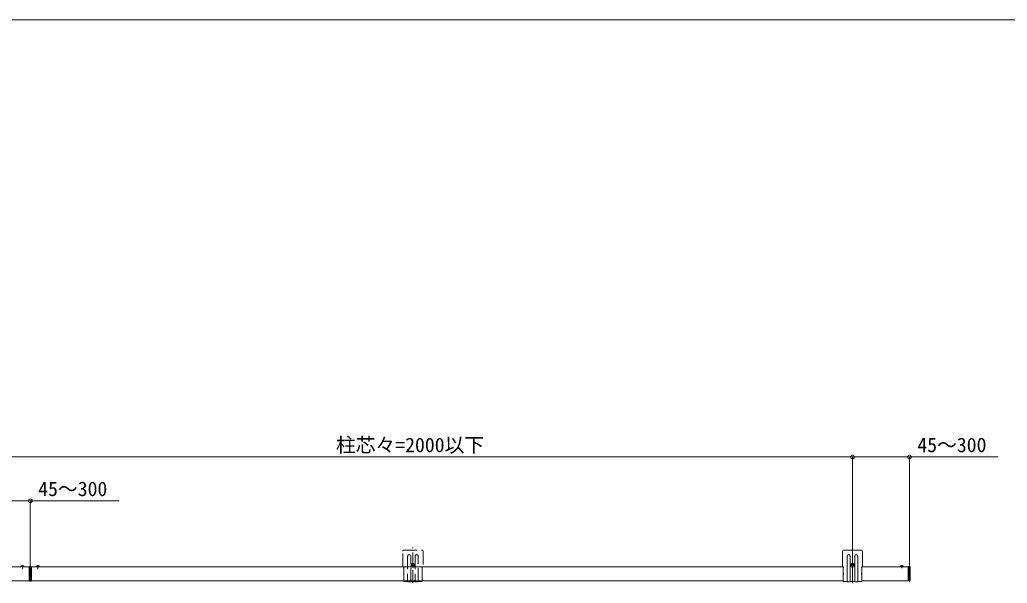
# Model space of a CAD drawing. Units: millimetres, scale not verified. Extents: x -3967 to 3967, y -2821 to 2821.
# Drawn here: x 415 to 2661, y 1510 to 2793 of the extents above; entities that cross this region are included whole.
import ezdxf
from ezdxf.enums import TextEntityAlignment as Align

# ---------------------------------------------------------------- set-up
doc = ezdxf.new("R2010")
doc.units = ezdxf.units.MM
doc.header["$LTSCALE"] = 10
doc.linetypes.add('CHAIN2', pattern=[12, 9, -1, 1, -1])
doc.linetypes.add('DASHED3', pattern=[4, 3, -1])
for name, color, linetype, lineweight in [('0-1_USER1', 4, 'Continuous', 9), ('0-2_YKK_ZWAK', 6, 'Continuous', 9), ('0-4_YKK_12', 7, 'Continuous', 9)]:
    doc.layers.add(name, color=color, linetype=linetype, lineweight=lineweight)
doc.styles.add('ＭＳ ゴシック', font='')
doc.styles.get('ＭＳ ゴシック').set_extended_font_data('MS Gothic')

msp = doc.modelspace()

# ---------------------------------------------------------------- linework, layer by layer
at = {"layer": '0-1_USER1', "linetype": 'DASHED3'}
for p, q in [((1286.06, 1547.74), (1286.06, 1583.24)), ((1288.56, 1585.74), (1329.56, 1585.74)), ((1309.06, 1510.22), (1309.06, 1591.38)), ((1332.06, 1583.24), (1332.06, 1547.74)), ((1297.06, 1571.94), (1297.06, 1514.24)), ((1304.06, 1514.24), (1304.06, 1571.94)), ((1304.81, 1550.94), (1313.31, 1550.94)), ((1307.81, 1550.52), (1306.98, 1550.52)), ((1309.06, 1546.69), (1309.06, 1555.19)), ((1310.3, 1551.35), (1311.13, 1551.35)), ((1314.06, 1571.94), (1314.06, 1514.24)), ((1321.06, 1514.24), (1321.06, 1571.94)), ((419.01, 1549.7), (419.91, 1547.89)), ((421.06, 1547.28), (419.91, 1547.89)), ((421.06, 1547.28), (422.2, 1547.89)), ((423.11, 1549.7), (422.2, 1547.89)), ((454.01, 1549.7), (454.91, 1547.89)), ((456.06, 1547.28), (454.91, 1547.89)), ((456.06, 1547.28), (457.2, 1547.89)), ((458.11, 1549.7), (457.2, 1547.89)), ((1283.06, 1547.74), (1288.06, 1547.74)), ((1288.06, 1547.45), (1288.06, 1547.74)), ((1288.06, 1532.45), (1288.06, 1546.02)), ((1288.06, 1514.24), (1288.06, 1531.02)), ((1330.06, 1547.74), (1330.06, 1547.45)), ((1330.06, 1547.74), (1332.06, 1547.74)), ((1330.06, 1546.02), (1330.06, 1532.45)), ((1330.06, 1531.02), (1330.06, 1514.24)), ((2419.01, 1549.7), (2419.91, 1547.89)), ((2421.06, 1547.28), (2419.91, 1547.89)), ((2421.06, 1547.28), (2422.2, 1547.89)), ((2423.11, 1549.7), (2422.2, 1547.89)), ((440.56, 1520.24), (440.56, 1516.74)), ((1297.06, 1514.24), (1288.06, 1514.24)), ((1303.06, 1513.24), (1298.06, 1513.24)), ((1314.06, 1514.24), (1304.06, 1514.24)), ((1315.06, 1513.24), (1320.06, 1513.24)), ((1330.06, 1514.24), (1321.06, 1514.24))]:
    msp.add_line(p, q, dxfattribs=at)
at = {"layer": '0-1_USER1'}
for p, q in [((2286.06, 1547.74), (2286.06, 1583.24)), ((2288.56, 1585.74), (2329.56, 1585.74)), ((2332.06, 1583.24), (2332.06, 1547.74)), ((421.06, 1551.24), (421.06, 1542.08)), ((456.06, 1551.24), (456.06, 1542.08)), ((2297.06, 1571.94), (2297.06, 1514.24)), ((2304.06, 1514.24), (2304.06, 1571.94)), ((2307.81, 1550.52), (2306.98, 1550.52)), ((2310.3, 1551.35), (2311.13, 1551.35)), ((2314.06, 1571.94), (2314.06, 1514.24)), ((2321.06, 1514.24), (2321.06, 1571.94)), ((2421.06, 1551.24), (2421.06, 1544.66)), ((436.06, 1547.74), (332.06, 1547.74)), ((417.46, 1547.74), (424.65, 1547.74)), ((436.06, 1515.74), (436.06, 1547.74)), ((436.56, 1547.93), (436.56, 1547.22)), ((436.56, 1547.22), (436.56, 1516.25)), ((440.28, 1548.23), (438.56, 1548.34)), ((438.56, 1547.39), (438.56, 1516.09)), ((440.56, 1547.22), (440.56, 1547.93)), ((440.56, 1516.25), (440.56, 1547.22)), ((441.06, 1515.74), (441.06, 1547.74)), ((2286.06, 1547.74), (441.06, 1547.74)), ((452.46, 1547.74), (459.65, 1547.74)), ((2286.06, 1547.74), (2288.06, 1547.74)), ((2288.06, 1547.45), (2288.06, 1547.74)), ((2288.06, 1532.45), (2288.06, 1546.02)), ((2288.06, 1514.24), (2288.06, 1531.02)), ((2330.06, 1547.74), (2330.06, 1547.45)), ((2330.06, 1547.74), (2332.06, 1547.74)), ((2330.06, 1546.02), (2330.06, 1532.45)), ((2330.06, 1531.02), (2330.06, 1514.24)), ((2436.06, 1547.74), (2332.06, 1547.74)), ((2417.46, 1547.74), (2424.65, 1547.74)), ((2436.06, 1548.09), (2436.06, 1545.8)), ((2436.06, 1515.74), (2436.06, 1547.74)), ((2436.06, 1519.08), (2436.06, 1544.71)), ((2436.36, 1548.39), (2436.36, 1546.08)), ((2436.36, 1548.39), (2439.62, 1548.2)), ((2436.36, 1544.71), (2436.36, 1546.08)), ((2436.36, 1519.08), (2436.36, 1544.71)), ((2440.56, 1544.99), (2440.56, 1547.2)), ((2440.56, 1544.71), (2440.56, 1544.99)), ((2440.56, 1519.08), (2440.56, 1544.71)), ((330.06, 1515.74), (436.06, 1515.74)), ((436.56, 1516.25), (436.56, 1515.54)), ((438.56, 1515.14), (438.56, 1516.09)), ((440.56, 1515.54), (440.56, 1516.25)), ((441.06, 1515.74), (2288.06, 1515.74)), ((2297.06, 1514.24), (2288.06, 1514.24)), ((2303.06, 1513.24), (2298.06, 1513.24)), ((2314.06, 1514.24), (2304.06, 1514.24)), ((2315.06, 1513.24), (2320.06, 1513.24)), ((2330.06, 1514.24), (2321.06, 1514.24)), ((2330.06, 1515.74), (2436.06, 1515.74)), ((2436.06, 1517.99), (2436.06, 1515.69)), ((2436.36, 1517.71), (2436.36, 1519.08)), ((2436.36, 1517.71), (2436.36, 1515.39)), ((2436.36, 1515.39), (2439.62, 1515.59)), ((2440.56, 1518.8), (2440.56, 1519.08)), ((2440.56, 1516.59), (2440.56, 1518.8))]:
    msp.add_line(p, q, dxfattribs=at)
at = {"layer": '0-1_USER1', "linetype": 'CHAIN2'}
for p, q in [((2309.06, 1510.22), (2309.06, 1591.38)), ((2304.81, 1550.94), (2313.31, 1550.94)), ((2309.06, 1546.69), (2309.06, 1555.19)), ((2438.56, 1512.63), (2438.56, 1550.96))]:
    msp.add_line(p, q, dxfattribs=at)
at = {"layer": '0-1_USER1', "linetype": 'DASHED3'}
for points in [[(1306.98, 1550.52), (1306.98, 1551.35), (1307.81, 1551.35)], [(1308.64, 1552.18), (1308.64, 1553.01), (1309.47, 1553.01), (1309.47, 1552.18)], [(1311.13, 1551.35), (1311.13, 1550.52), (1310.3, 1550.52)], [(1309.47, 1549.69), (1309.47, 1548.86), (1308.64, 1548.86), (1308.64, 1549.69)]]:
    msp.add_lwpolyline(points, dxfattribs=at)
at = {"layer": '0-1_USER1'}
for points in [[(2306.98, 1550.52), (2306.98, 1551.35), (2307.81, 1551.35)], [(2308.64, 1552.18), (2308.64, 1553.01), (2309.47, 1553.01), (2309.47, 1552.18)], [(2311.13, 1551.35), (2311.13, 1550.52), (2310.3, 1550.52)], [(438.56, 1547.39), (438.56, 1548.34), (436.84, 1548.23)], [(2309.47, 1549.69), (2309.47, 1548.86), (2308.64, 1548.86), (2308.64, 1549.69)], [(2436.06, 1545.8), (2436.06, 1545.8), (2436.06, 1545.8), (2436.06, 1545.79), (2436.06, 1545.79), (2436.06, 1545.79), (2436.06, 1545.78), (2436.06, 1545.78), (2436.06, 1545.78), (2436.06, 1545.77), (2436.06, 1545.77), (2436.06, 1545.76), (2436.06, 1545.76), (2436.06, 1545.76), (2436.06, 1545.75), (2436.06, 1545.75), (2436.06, 1545.75), (2436.06, 1545.74), (2436.06, 1545.74), (2436.06, 1545.74), (2436.06, 1545.73), (2436.06, 1545.73), (2436.06, 1545.72), (2436.06, 1545.72), (2436.06, 1545.72), (2436.06, 1545.71), (2436.06, 1545.71), (2436.06, 1545.71), (2436.06, 1545.7), (2436.06, 1545.7), (2436.06, 1545.69), (2436.06, 1545.69), (2436.06, 1545.69), (2436.06, 1545.68), (2436.06, 1545.68), (2436.06, 1545.67), (2436.06, 1545.67), (2436.06, 1545.66), (2436.06, 1545.66), (2436.06, 1545.66)], [(2436.06, 1545.66), (2436.06, 1545.65), (2436.06, 1545.65), (2436.06, 1545.64), (2436.06, 1545.64), (2436.06, 1545.63), (2436.06, 1545.63), (2436.06, 1545.63), (2436.06, 1545.62), (2436.06, 1545.62), (2436.06, 1545.61), (2436.06, 1545.61), (2436.06, 1545.6), (2436.06, 1545.6), (2436.06, 1545.59), (2436.06, 1545.59), (2436.06, 1545.59), (2436.06, 1545.58), (2436.06, 1545.58), (2436.06, 1545.57), (2436.06, 1545.57), (2436.06, 1545.56), (2436.06, 1545.56), (2436.06, 1545.55), (2436.06, 1545.55), (2436.06, 1545.54), (2436.06, 1545.54), (2436.06, 1545.53), (2436.06, 1545.53), (2436.06, 1545.52), (2436.06, 1545.52), (2436.06, 1545.51), (2436.06, 1545.51), (2436.06, 1545.5), (2436.06, 1545.5), (2436.06, 1545.49), (2436.06, 1545.49), (2436.06, 1545.48), (2436.06, 1545.48), (2436.06, 1545.47)], [(2436.06, 1545.47), (2436.06, 1545.47), (2436.06, 1545.46), (2436.06, 1545.46), (2436.06, 1545.45), (2436.06, 1545.44), (2436.06, 1545.44), (2436.06, 1545.43), (2436.06, 1545.43), (2436.06, 1545.42), (2436.06, 1545.42), (2436.06, 1545.41), (2436.06, 1545.41), (2436.06, 1545.4), (2436.06, 1545.39), (2436.06, 1545.39), (2436.06, 1545.38), (2436.06, 1545.38), (2436.06, 1545.37), (2436.06, 1545.37), (2436.06, 1545.36), (2436.06, 1545.35), (2436.06, 1545.35), (2436.06, 1545.34), (2436.06, 1545.34), (2436.06, 1545.33), (2436.06, 1545.32), (2436.06, 1545.32), (2436.06, 1545.31), (2436.06, 1545.31), (2436.06, 1545.3), (2436.06, 1545.29), (2436.06, 1545.29), (2436.06, 1545.28), (2436.06, 1545.28), (2436.06, 1545.27), (2436.06, 1545.26), (2436.06, 1545.26), (2436.06, 1545.25), (2436.06, 1545.24)], [(2436.06, 1545.24), (2436.06, 1545.24), (2436.06, 1545.23), (2436.06, 1545.23), (2436.06, 1545.22), (2436.06, 1545.21), (2436.06, 1545.21), (2436.06, 1545.2), (2436.06, 1545.19), (2436.06, 1545.19), (2436.06, 1545.18), (2436.06, 1545.17), (2436.06, 1545.17), (2436.06, 1545.16), (2436.06, 1545.15), (2436.06, 1545.15), (2436.06, 1545.14), (2436.06, 1545.13), (2436.06, 1545.13), (2436.06, 1545.12), (2436.06, 1545.11), (2436.06, 1545.11), (2436.06, 1545.1), (2436.06, 1545.09), (2436.06, 1545.09), (2436.06, 1545.08), (2436.06, 1545.07), (2436.06, 1545.07), (2436.06, 1545.06), (2436.06, 1545.05), (2436.06, 1545.04), (2436.06, 1545.04), (2436.06, 1545.03), (2436.06, 1545.02), (2436.06, 1545.02), (2436.06, 1545.01), (2436.06, 1545), (2436.06, 1545), (2436.06, 1544.99), (2436.06, 1544.98)], [(2436.06, 1544.98), (2436.06, 1544.97), (2436.06, 1544.97), (2436.06, 1544.96), (2436.06, 1544.95), (2436.06, 1544.94), (2436.06, 1544.94), (2436.06, 1544.93), (2436.06, 1544.92), (2436.06, 1544.92), (2436.06, 1544.91), (2436.06, 1544.9), (2436.06, 1544.89), (2436.06, 1544.89), (2436.06, 1544.88), (2436.06, 1544.87), (2436.06, 1544.86), (2436.06, 1544.86), (2436.06, 1544.85), (2436.06, 1544.84), (2436.06, 1544.83), (2436.06, 1544.83), (2436.06, 1544.82), (2436.06, 1544.81), (2436.06, 1544.8), (2436.06, 1544.8), (2436.06, 1544.79), (2436.06, 1544.78), (2436.06, 1544.77), (2436.06, 1544.77), (2436.06, 1544.76), (2436.06, 1544.75), (2436.06, 1544.74), (2436.06, 1544.73), (2436.06, 1544.73), (2436.06, 1544.72), (2436.06, 1544.71)], [(436.84, 1515.24), (438.56, 1515.14), (440.28, 1515.24)], [(2436.06, 1519.08), (2436.06, 1519.07), (2436.06, 1519.06), (2436.06, 1519.05), (2436.06, 1519.05), (2436.06, 1519.04), (2436.06, 1519.03), (2436.06, 1519.02), (2436.06, 1519.02), (2436.06, 1519.01), (2436.06, 1519), (2436.06, 1518.99), (2436.06, 1518.99), (2436.06, 1518.98), (2436.06, 1518.97), (2436.06, 1518.96), (2436.06, 1518.96), (2436.06, 1518.95), (2436.06, 1518.94), (2436.06, 1518.93), (2436.06, 1518.93), (2436.06, 1518.92), (2436.06, 1518.91), (2436.06, 1518.9), (2436.06, 1518.9), (2436.06, 1518.89), (2436.06, 1518.88), (2436.06, 1518.87), (2436.06, 1518.87), (2436.06, 1518.86), (2436.06, 1518.85), (2436.06, 1518.84), (2436.06, 1518.84), (2436.06, 1518.83), (2436.06, 1518.82), (2436.06, 1518.82), (2436.06, 1518.81), (2436.06, 1518.8), (2436.06, 1518.79), (2436.06, 1518.79)], [(2436.06, 1518.79), (2436.06, 1518.78), (2436.06, 1518.77), (2436.06, 1518.77), (2436.06, 1518.76), (2436.06, 1518.75), (2436.06, 1518.74), (2436.06, 1518.74), (2436.06, 1518.73), (2436.06, 1518.72), (2436.06, 1518.72), (2436.06, 1518.71), (2436.06, 1518.7), (2436.06, 1518.7), (2436.06, 1518.69), (2436.06, 1518.68), (2436.06, 1518.68), (2436.06, 1518.67), (2436.06, 1518.66), (2436.06, 1518.66), (2436.06, 1518.65), (2436.06, 1518.64), (2436.06, 1518.64), (2436.06, 1518.63), (2436.06, 1518.62), (2436.06, 1518.62), (2436.06, 1518.61), (2436.06, 1518.6), (2436.06, 1518.6), (2436.06, 1518.59), (2436.06, 1518.58), (2436.06, 1518.58), (2436.06, 1518.57), (2436.06, 1518.56), (2436.06, 1518.56), (2436.06, 1518.55), (2436.06, 1518.54), (2436.06, 1518.54), (2436.06, 1518.53), (2436.06, 1518.53)], [(2436.06, 1518.53), (2436.06, 1518.52), (2436.06, 1518.51), (2436.06, 1518.51), (2436.06, 1518.5), (2436.06, 1518.49), (2436.06, 1518.49), (2436.06, 1518.48), (2436.06, 1518.48), (2436.06, 1518.47), (2436.06, 1518.46), (2436.06, 1518.46), (2436.06, 1518.45), (2436.06, 1518.45), (2436.06, 1518.44), (2436.06, 1518.44), (2436.06, 1518.43), (2436.06, 1518.42), (2436.06, 1518.42), (2436.06, 1518.41), (2436.06, 1518.41), (2436.06, 1518.4), (2436.06, 1518.39), (2436.06, 1518.39), (2436.06, 1518.38), (2436.06, 1518.38), (2436.06, 1518.37), (2436.06, 1518.37), (2436.06, 1518.36), (2436.06, 1518.36), (2436.06, 1518.35), (2436.06, 1518.34), (2436.06, 1518.34), (2436.06, 1518.33), (2436.06, 1518.33), (2436.06, 1518.32), (2436.06, 1518.32), (2436.06, 1518.31), (2436.06, 1518.31), (2436.06, 1518.3)], [(2436.06, 1518.3), (2436.06, 1518.3), (2436.06, 1518.29), (2436.06, 1518.29), (2436.06, 1518.28), (2436.06, 1518.28), (2436.06, 1518.27), (2436.06, 1518.27), (2436.06, 1518.26), (2436.06, 1518.26), (2436.06, 1518.25), (2436.06, 1518.25), (2436.06, 1518.24), (2436.06, 1518.24), (2436.06, 1518.23), (2436.06, 1518.23), (2436.06, 1518.22), (2436.06, 1518.22), (2436.06, 1518.21), (2436.06, 1518.21), (2436.06, 1518.2), (2436.06, 1518.2), (2436.06, 1518.19), (2436.06, 1518.19), (2436.06, 1518.19), (2436.06, 1518.18), (2436.06, 1518.18), (2436.06, 1518.17), (2436.06, 1518.17), (2436.06, 1518.16), (2436.06, 1518.16), (2436.06, 1518.15), (2436.06, 1518.15), (2436.06, 1518.15), (2436.06, 1518.14), (2436.06, 1518.14), (2436.06, 1518.13), (2436.06, 1518.13), (2436.06, 1518.13), (2436.06, 1518.12)], [(2436.06, 1518.12), (2436.06, 1518.12), (2436.06, 1518.11), (2436.06, 1518.11), (2436.06, 1518.11), (2436.06, 1518.1), (2436.06, 1518.1), (2436.06, 1518.09), (2436.06, 1518.09), (2436.06, 1518.09), (2436.06, 1518.08), (2436.06, 1518.08), (2436.06, 1518.07), (2436.06, 1518.07), (2436.06, 1518.07), (2436.06, 1518.06), (2436.06, 1518.06), (2436.06, 1518.06), (2436.06, 1518.05), (2436.06, 1518.05), (2436.06, 1518.04), (2436.06, 1518.04), (2436.06, 1518.04), (2436.06, 1518.03), (2436.06, 1518.03), (2436.06, 1518.03), (2436.06, 1518.02), (2436.06, 1518.02), (2436.06, 1518.02), (2436.06, 1518.01), (2436.06, 1518.01), (2436.06, 1518), (2436.06, 1518), (2436.06, 1518), (2436.06, 1517.99), (2436.06, 1517.99), (2436.06, 1517.99)]]:
    msp.add_lwpolyline(points, dxfattribs=at)
at = {"layer": '0-1_USER1', "linetype": 'DASHED3'}
msp.add_circle((1309.06, 1550.94), 4.25, dxfattribs=at)
at = {"layer": '0-1_USER1'}
msp.add_circle((2309.06, 1550.94), 4.25, dxfattribs=at)
at = {"layer": '0-1_USER1', "linetype": 'DASHED3'}
for centre, radius, start, end in [((1288.56, 1583.24), 2.5, 90, 180), ((1300.56, 1571.94), 3.5, 0, 180), ((1317.56, 1571.94), 3.5, 0, 180), ((1329.56, 1583.24), 2.5, 0, 90), ((1307.81, 1552.18), 0.83, 270, 0), ((1307.81, 1549.69), 0.83, 0, 90), ((1310.3, 1552.18), 0.83, 180, 270), ((1310.3, 1549.69), 0.83, 90, 180), ((1287.36, 1546.74), 1, 314.427, 45.573), ((1287.36, 1531.74), 1, 314.427, 45.573), ((1330.76, 1546.74), 1, 134.427, 225.573), ((1330.76, 1531.74), 1, 134.427, 225.573), ((1298.06, 1514.24), 1, 180, 270), ((1303.06, 1514.24), 1, 270, 0), ((1315.06, 1514.24), 1, 180, 270), ((1320.06, 1514.24), 1, 270, 0)]:
    msp.add_arc(centre, radius, start, end, dxfattribs=at)
at = {"layer": '0-1_USER1'}
for centre, radius, start, end in [((2288.56, 1583.24), 2.5, 90, 180), ((2300.56, 1571.94), 3.5, 0, 180), ((2317.56, 1571.94), 3.5, 0, 180), ((2329.56, 1583.24), 2.5, 0, 90), ((421.06, 1546.04), 4.2, 27.28096, 152.71904), ((456.06, 1546.04), 4.2, 27.28096, 152.71904), ((2307.81, 1552.18), 0.83, 270, 0), ((2307.81, 1549.69), 0.83, 0, 90), ((2310.3, 1552.18), 0.83, 180, 270), ((2310.3, 1549.69), 0.83, 90, 180), ((2421.06, 1546.04), 4.2, 27.28096, 152.71904), ((417.46, 1547.89), 0.154, 152.71904, 270), ((424.65, 1547.89), 0.154, 270, 27.28096), ((436.86, 1547.93), 0.3, 93.5, 180), ((440.26, 1547.93), 0.3, 0, 86.5), ((452.46, 1547.89), 0.154, 152.71904, 270), ((459.65, 1547.89), 0.154, 270, 27.28096), ((2287.36, 1546.74), 1, 314.427, 45.573), ((2287.36, 1531.74), 1, 314.427, 45.573), ((2330.76, 1546.74), 1, 134.427, 225.573), ((2330.76, 1531.74), 1, 134.427, 225.573), ((2417.46, 1547.89), 0.154, 152.71904, 270), ((2424.65, 1547.89), 0.154, 270, 27.28096), ((2436.36, 1548.09), 0.3, 90, 180), ((2439.56, 1547.2), 1, 0, 86.5), ((436.86, 1515.54), 0.3, 180, 266.5), ((440.26, 1515.54), 0.3, 273.5, 0), ((2298.06, 1514.24), 1, 180, 270), ((2303.06, 1514.24), 1, 270, 0), ((2315.06, 1514.24), 1, 180, 270), ((2320.06, 1514.24), 1, 270, 0), ((2436.36, 1515.69), 0.3, 180, 270), ((2439.56, 1516.59), 1, 273.5, 0)]:
    msp.add_arc(centre, radius, start, end, dxfattribs=at)
at = {"layer": '0-2_YKK_ZWAK'}
for p, q in [((309.06, 1797.74), (2309.06, 1797.74)), ((2309.06, 1592.38), (2309.06, 1798.74)), ((2309.06, 1592.38), (2309.06, 1798.74)), ((2438.56, 1551.96), (2438.56, 1798.74)), ((438.56, 1549.34), (438.56, 1698.74))]:
    msp.add_line(p, q, dxfattribs=at)
for points in [[(2309.06, 1797.74), (2438.56, 1797.74), (2639.96, 1797.74)], [(309.06, 1697.74), (438.56, 1697.74), (639.96, 1697.74)]]:
    msp.add_lwpolyline(points, dxfattribs=at)
for centre in [(2309.06, 1797.74), (2309.06, 1797.74), (2438.56, 1797.74), (438.56, 1697.74)]:
    msp.add_circle(centre, 4.25, dxfattribs=at)
at = {"layer": '0-4_YKK_12'}
msp.add_line((3760.92, 2793), (-3939.08, 2793), dxfattribs=at)

# ---------------------------------------------------------------- texts
at = {"layer": '0-2_YKK_ZWAK', "style": 'ＭＳ ゴシック'}
for s, p in [('柱芯々=2000以下', (1133.86, 1798.74)), ('45～300', (2456.56, 1798.74)), ('45～300', (456.56, 1698.74))]:
    msp.add_text(s, height=32.99, dxfattribs=at).set_placement(p, align=Align.BOTTOM_LEFT)

doc.saveas('drawing.dxf')
